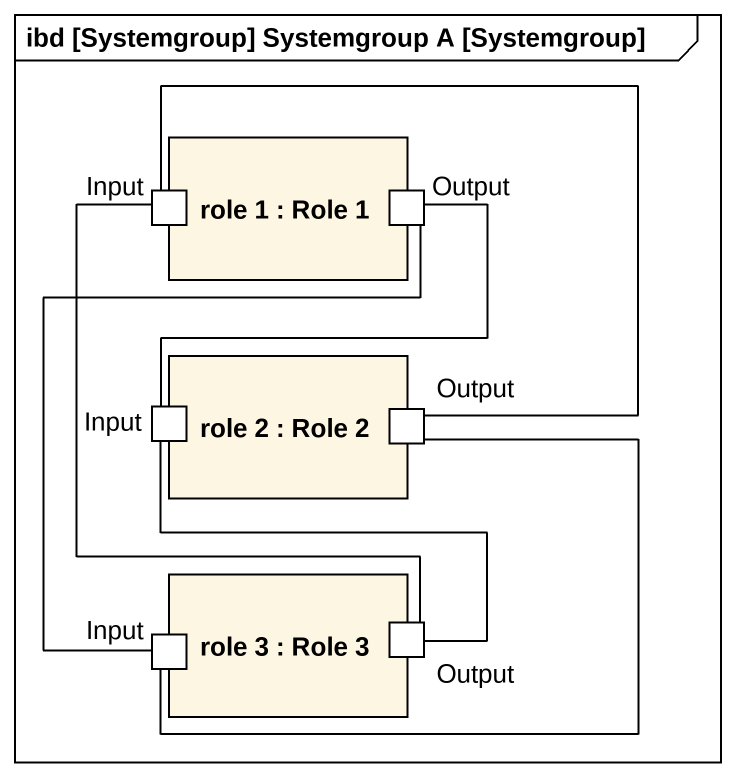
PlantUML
@startuml
mainframe ibd [Systemgroup] Systemgroup A [Systemgroup]
rectangle "role 1 : Role 1" as role_1 {
  port Input
  port Output
}
rectangle "role 2 : Role 2" as role_2 {
  port "Input" as Input_2
  port "Output" as Output_2
}
rectangle "role 3 : Role 3" as role_3 {
  port "Input" as Input_3
  port "Output" as Output_3
}
Output -- Input_2
Output -- Input_3
Output_2 -up- Input
Output_2 -- Input_3
Output_3 -up- Input
Output_3 -up- Input_2
@enduml
